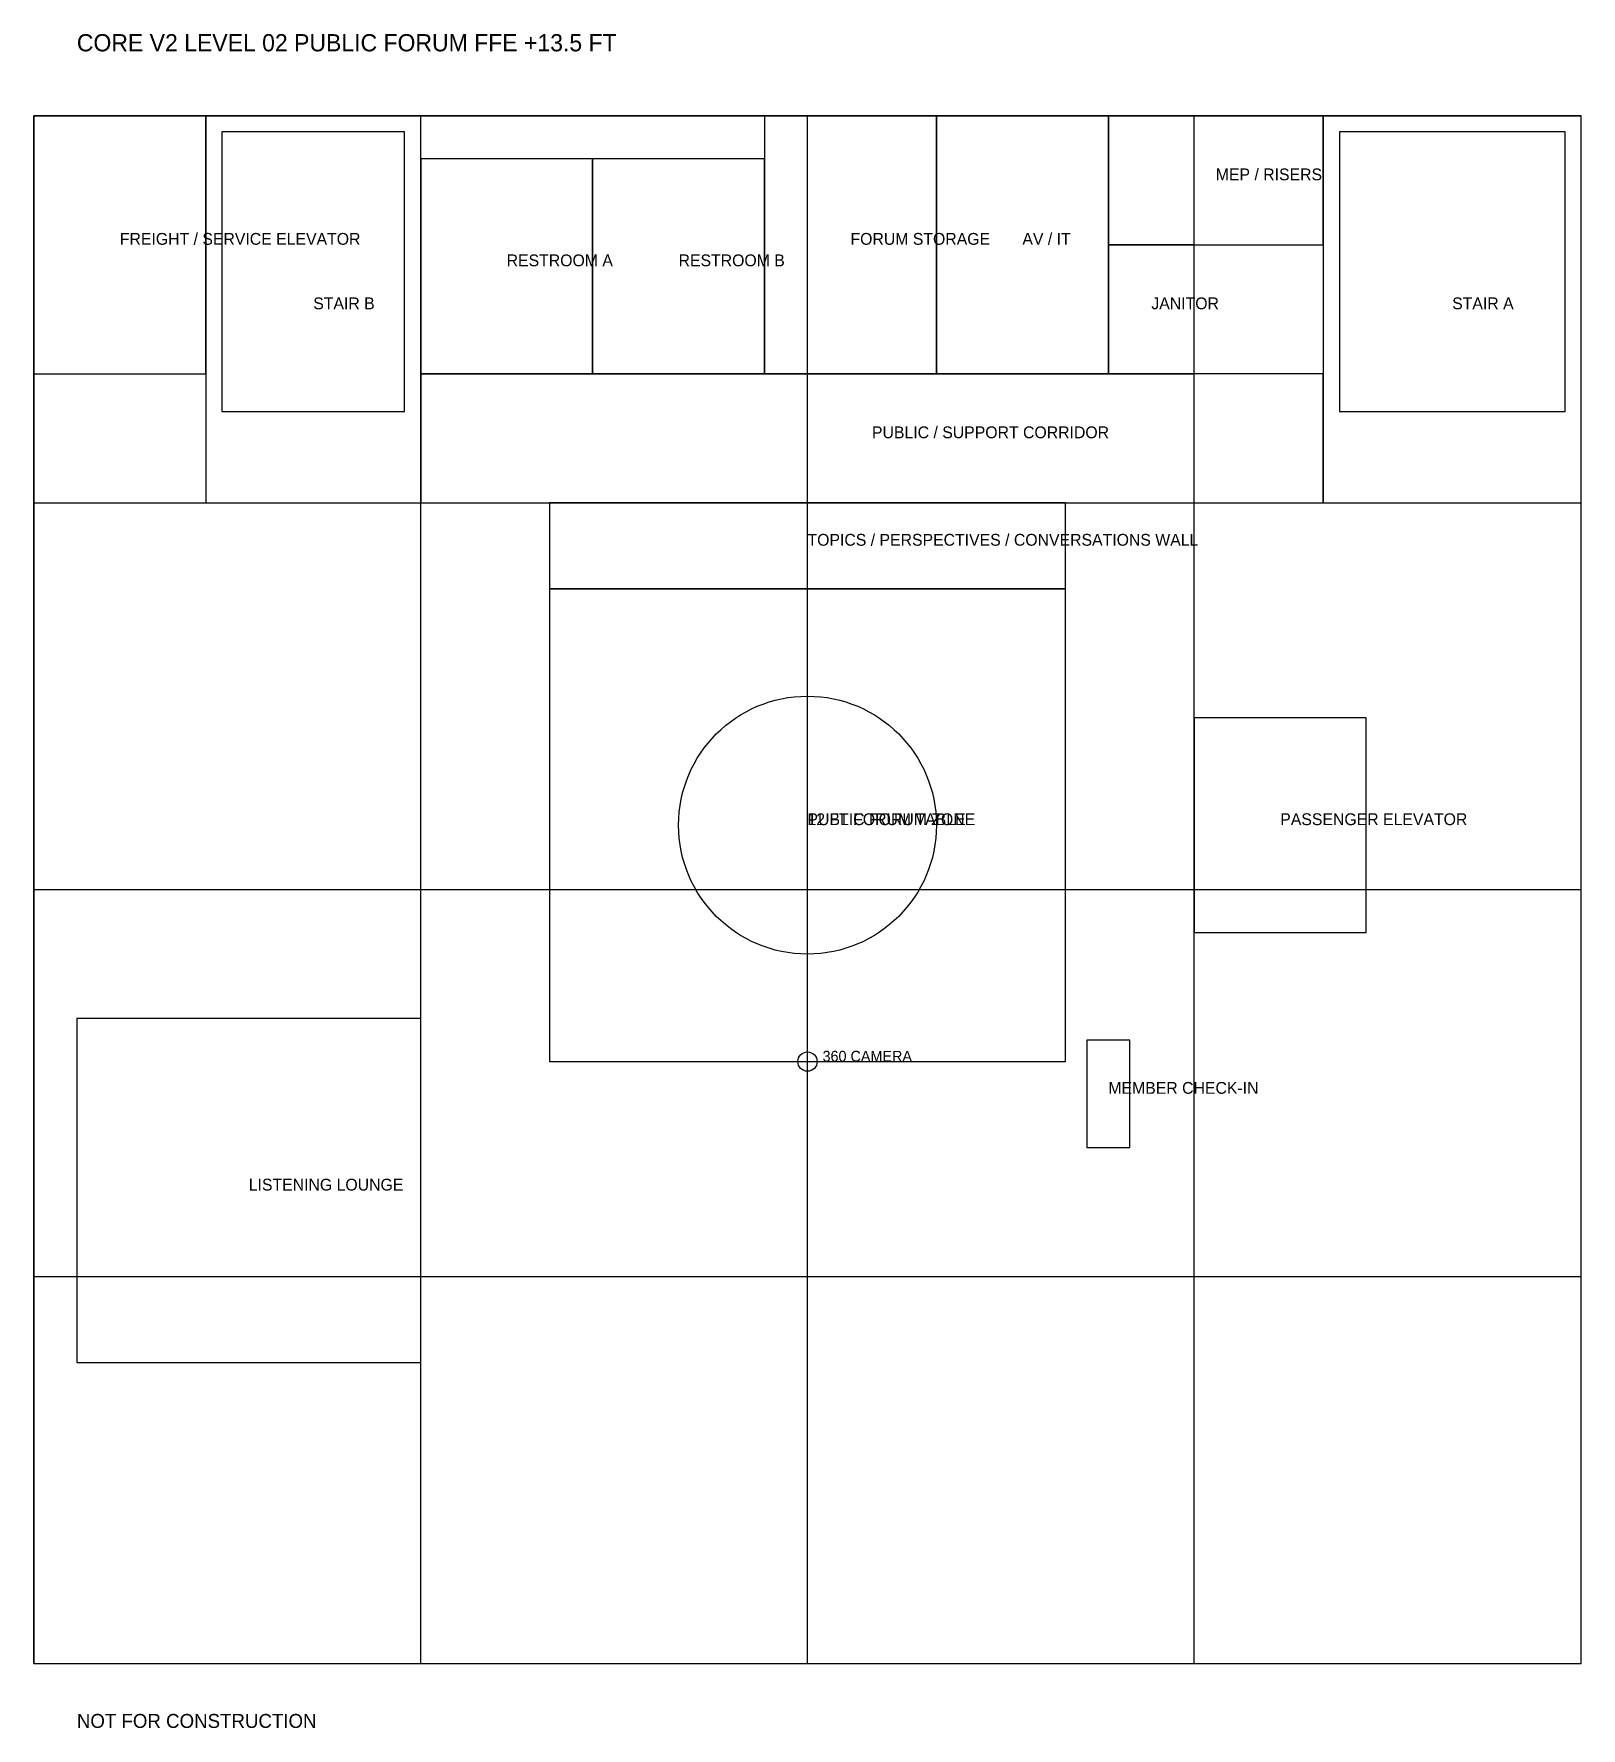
# Model space of a CAD drawing. Header units: metres. Extents: x 0 to 72, y -3 to 75.8.
import ezdxf

# ---------------------------------------------------------------- set-up
doc = ezdxf.new("R2010")
doc.units = ezdxf.units.M
for name, color, linetype in [('CORE', 1, 'Continuous'), ('GRID', 8, 'Continuous'), ('OPENINGS', 1, 'Continuous'), ('PROGRAM', 3, 'Continuous'), ('SHELL', 7, 'Continuous'), ('SUPPORT', 4, 'Continuous'), ('TEXT', 7, 'Continuous')]:
    doc.layers.add(name, color=color, linetype=linetype)

msp = doc.modelspace()

# ---------------------------------------------------------------- linework, layer by layer
at = {"layer": 'CORE'}
for points in [[(0, 60), (8, 60), (8, 72), (0, 72), (0, 60)], [(8, 54), (18, 54), (18, 72), (8, 72), (8, 54)], [(60, 54), (72, 54), (72, 72), (60, 72), (60, 54)], [(54, 34), (62, 34), (62, 44), (54, 44), (54, 34)]]:
    msp.add_lwpolyline(points, dxfattribs=at)
at = {"layer": 'GRID'}
for p, q in [((0, 0), (0, 72)), ((0, 72), (72, 72)), ((18, 0), (18, 72)), ((36, 0), (36, 72)), ((54, 0), (54, 72)), ((72, 0), (72, 72)), ((0, 54), (72, 54)), ((0, 36), (72, 36)), ((0, 18), (72, 18)), ((0, 0), (72, 0))]:
    msp.add_line(p, q, dxfattribs=at)
at = {"layer": 'OPENINGS'}
for points in [[(8.75, 58.25), (17.25, 58.25), (17.25, 71.25), (8.75, 71.25), (8.75, 58.25)], [(60.75, 58.25), (71.25, 58.25), (71.25, 71.25), (60.75, 71.25), (60.75, 58.25)]]:
    msp.add_lwpolyline(points, dxfattribs=at)
at = {"layer": 'PROGRAM'}
for points in [[(18, 60), (26, 60), (26, 70), (18, 70), (18, 60)], [(26, 60), (34, 60), (34, 70), (26, 70), (26, 60)], [(24, 50), (48, 50), (48, 54), (24, 54), (24, 50)], [(24, 28), (48, 28), (48, 50), (24, 50), (24, 28)], [(2, 14), (18, 14), (18, 30), (2, 30), (2, 14)], [(49, 24), (51, 24), (51, 29), (49, 29), (49, 24)]]:
    msp.add_lwpolyline(points, dxfattribs=at)
msp.add_circle((36, 39), 6, dxfattribs=at)
at = {"layer": 'SHELL'}
msp.add_lwpolyline([(0, 0), (72, 0), (72, 72), (0, 72), (0, 0)], dxfattribs=at)
at = {"layer": 'SUPPORT'}
for points in [[(34, 60), (42, 60), (42, 72), (34, 72), (34, 60)], [(42, 60), (50, 60), (50, 72), (42, 72), (42, 60)], [(50, 66), (60, 66), (60, 72), (50, 72), (50, 66)], [(50, 60), (54, 60), (54, 66), (50, 66), (50, 60)], [(18, 54), (60, 54), (60, 60), (18, 60), (18, 54)]]:
    msp.add_lwpolyline(points, dxfattribs=at)
at = {"layer": 'TEXT'}
msp.add_circle((36, 28), 0.45, dxfattribs=at)

# ---------------------------------------------------------------- texts
for s, height, p in [('CORE V2 LEVEL 02 PUBLIC FORUM FFE +13.5 FT', 0.8, (2, 75)), ('MEP / RISERS', 0.55, (55, 69)), ('FREIGHT / SERVICE ELEVATOR', 0.55, (4, 66)), ('FORUM STORAGE', 0.55, (38, 66)), ('AV / IT', 0.55, (46, 66)), ('RESTROOM A', 0.55, (22, 65)), ('RESTROOM B', 0.55, (30, 65)), ('STAIR B', 0.55, (13, 63)), ('JANITOR', 0.55, (52, 63)), ('STAIR A', 0.55, (66, 63)), ('PUBLIC / SUPPORT CORRIDOR', 0.55, (39, 57)), ('TOPICS / PERSPECTIVES / CONVERSATIONS WALL', 0.55, (36, 52)), ('12 FT FORUM TABLE', 0.55, (36, 39)), ('PUBLIC FORUM ZONE', 0.55, (36, 39)), ('PASSENGER ELEVATOR', 0.55, (58, 39)), ('360 CAMERA', 0.5, (36.7, 28)), ('MEMBER CHECK-IN', 0.55, (50, 26.5)), ('LISTENING LOUNGE', 0.55, (10, 22)), ('NOT FOR CONSTRUCTION', 0.65, (2, -3))]:
    msp.add_text(s, height=height, dxfattribs=at).set_placement(p)

doc.saveas('drawing.dxf')
